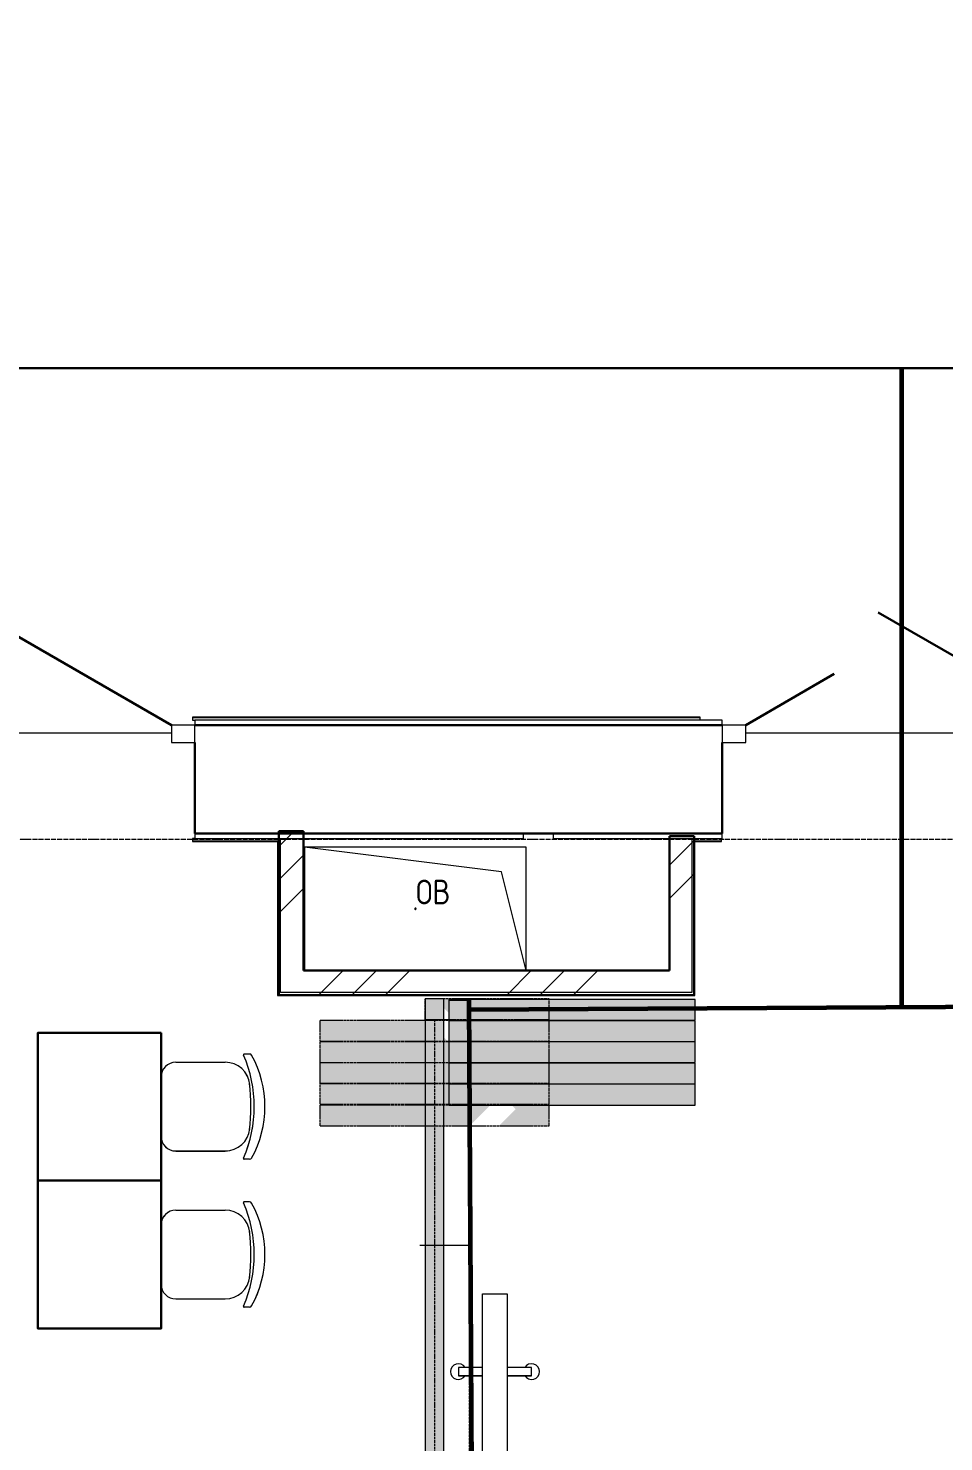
# Model space of a CAD drawing. Header units: millimetres. Extents: x -32 to 417638015, y -35 to 175284279.
# Drawn here: x 1050785 to 1054501, y 57619 to 63354 of the extents above; entities that cross this region are included whole.
import ezdxf

# ---------------------------------------------------------------- set-up
doc = ezdxf.new("R2010")
doc.units = ezdxf.units.MM
for name, pattern in [('ADSK_Линия сетки', [25, 20, -2.5, 0, -2.5]), ('ADSK_Осевая', [14, 10, -2, 0, -2]), ('ADSK_Штриховая_ш3 п1_5', [4.5, 3, -1.5])]:
    doc.linetypes.add(name, pattern=pattern)
for name, color, linetype, lineweight in [('_ЭМ_В полу', 26, 'Кабель в трубе', 60), ('_ЭМ_гофра', 5, 'Continuous', 60), ('_ЭМ_ТХобщее_слой', 7, 'Continuous', 30), ('Аннотация', 7, 'Continuous', 18), ('Двери', 7, 'Continuous', 9), ('Обобщенные модели', 7, 'Continuous', 18), ('Оси', 253, 'Continuous', 9), ('Перекрытие', 7, 'Continuous', 18), ('Стены внутренние', 7, 'Continuous', 18), ('Стены несущие', 7, 'Continuous', 30), ('Стены отделка', 7, 'Continuous', 30), ('Стены штриховка', 7, 'Continuous', 9), ('ТХ', 5, 'Continuous', 0), ('Узлы', 7, 'Continuous', 18), ('ШТРИХОВКА', 252, 'Continuous', 15), ('ЭМ_Лоток 1_2', 162, 'Continuous', 30)]:
    doc.layers.add(name, color=color, linetype=linetype, lineweight=lineweight)
doc.layers.add('Линии', color=7, linetype='Continuous', lineweight=9, true_color=0x00a600)
doc.layers.add('ЭОМ_Лотки рабочие', color=5, linetype='Continuous')
doc.styles.add('GOST Common_4', font='GOST_Common.ttf', dxfattribs={"width": 0.9, "height": 200})
doc.linetypes.add('Cable in the tray', pattern='A,5,[130,ltypeshp.shx,S=1,R=0,X=0,Y=0],1.5,[130,ltypeshp.shx,S=1.5,R=90,X=0,Y=-1],1,[130,ltypeshp.shx,S=1,R=0,X=0.5,Y=0],5', length=12.5)
doc.linetypes.add('Кабель в трубе', pattern='A,8,[133,ltypeshp.shx,S=1,R=0,X=10,Y=1.3],-3,[130,ltypeshp.shx,S=1.5,R=-45,X=-1.5,Y=0],8', length=19)
pattern_1 = [(45, (507.34, 158.9), (-381.661, 381.661), []), (45, (642.3, 158.9), (0, 763.322), []), (45, (372.4, 158.9), (0, 763.322), [])]

# ---------------------------------------------------------------- blocks, each defined once
blk = doc.blocks.new('Стул ученич штабелир №5-7')
at = {"color": 0, "linetype": 'ByBlock', "lineweight": -2}
for p, q in [((-120.1, 0), (120.1, 0)), ((-120.1, 0), (120.1, 0)), ((-179.9, -60), (-179.9, -260.3)), ((-179.9, -60), (-179.9, -260.3)), ((180.1, -60), (180.1, -260.3)), ((180.1, -60), (180.1, -260.3)), ((-213.4, -359), (-213.4, -337.3)), ((-213.4, -359), (-213.4, -337.3)), ((213.6, -359), (213.6, -337.3)), ((213.6, -359), (213.6, -337.3))]:
    blk.add_line(p, q, dxfattribs=at)
for centre, radius, start, end in [((-119.9, -60), 60, 90, 180), ((-119.9, -60), 60, 90, 180), ((120.1, -60), 60, 0, 90), ((120.1, -60), 60, 0, 90), ((-79.9, -260.3), 100, 180, 264.25844), ((-79.9, -260.3), 100, 180, 264.25844), ((80.1, -260.3), 100, 275.74156, 0), ((80.1, -260.3), 100, 275.74156, 0), ((-210.4, -337.3), 3, 63.89783, 180), ((-210.4, -337.3), 3, 63.89783, 180), ((0.1, 142.3), 520.8, 246.31951, 293.68049), ((0.1, 142.3), 520.8, 246.31951, 293.68049), ((210.6, -337.3), 3, 0, 116.10217), ((210.6, -337.3), 3, 0, 116.10217), ((-203.4, -359), 10, 180, 238.06825), ((-203.4, -359), 10, 180, 238.06825), ((0.1, 9), 430.5, 240.99166, 299.00834), ((0.1, 9), 430.5, 240.99166, 299.00834), ((0.1, 435.5), 800.4, 263.24698, 276.75302), ((0.1, 435.5), 800.4, 263.24698, 276.75302), ((203.6, -359), 10, 301.93175, 0), ((203.6, -359), 10, 301.93175, 0)]:
    blk.add_arc(centre, radius, start, end, dxfattribs=at)
blk = doc.blocks.new('ТХ 3 этаж')
at = {"layer": 'Узлы'}
for points in [[(23443.2, 7604.2), (23579.4, 7604.2), (23579.4, 7688.2), (23152.2, 7688.2), (23152.2, 7650.3), (23198.4, 7604.2), (23336.4, 7604.2)], [(23152.2, 2688.6), (23152.2, 7603.2), (23076.6, 7603.2), (23076.6, 2688.6)]]:
    blk.add_hatch(color=8, dxfattribs=at).paths.add_polyline_path(points)
h = blk.add_hatch(color=8, dxfattribs=at)
h.paths.add_polyline_path([(23443.2, 7516.2), (23579.4, 7516.2), (23579.4, 7600.2), (23202.4, 7600.2), (23286.4, 7516.2), (23336.4, 7516.2)])
h.paths.add_polyline_path([(22649.4, 7516.2), (23076.6, 7516.2), (23076.6, 7600.2), (22649.4, 7600.2)])
h.paths.add_polyline_path([(23152.2, 7516.2), (23167.6, 7516.2), (23152.2, 7531.5)])
h = blk.add_hatch(color=8, dxfattribs=at)
h.paths.add_polyline_path([(23372.4, 7430.2), (23579.4, 7430.2), (23579.4, 7514.2), (23288.4, 7514.2), (23336.4, 7466.1)])
h.paths.add_polyline_path([(22649.4, 7430.2), (23076.6, 7430.2), (23076.6, 7514.2), (22649.4, 7514.2)])
h.paths.add_polyline_path([(23152.2, 7430.2), (23253.6, 7430.2), (23169.6, 7514.2), (23152.2, 7514.2)])
h = blk.add_hatch(color=8, dxfattribs=at)
h.paths.add_polyline_path([(23339.6, 7344.2), (23255.6, 7428.2), (23152.2, 7428.2), (23152.2, 7344.2), (23336.4, 7344.2)])
h.paths.add_polyline_path([(23443.2, 7344.2), (23579.4, 7344.2), (23579.4, 7428.2), (23374.4, 7428.2), (23443.2, 7359.4), (23428, 7344.2)])
h.paths.add_polyline_path([(22649.4, 7344.2), (23076.6, 7344.2), (23076.6, 7428.2), (22649.4, 7428.2)])
h = blk.add_hatch(color=8, dxfattribs=at)
h.paths.add_polyline_path([(22726.2, 7260.2), (23076.6, 7260.2), (23076.6, 7344.2), (22649.4, 7344.2), (22649.4, 7260.2)])
h.paths.add_polyline_path([(23344, 7260.2), (23579.4, 7260.2), (23579.4, 7344.2), (23152.2, 7344.2), (23152.2, 7260.2), (23336.4, 7260.2)])
h = blk.add_hatch(color=8, dxfattribs=at)
h.paths.add_polyline_path([(22726.2, 7172.2), (23076.6, 7172.2), (23076.6, 7256.2), (22649.4, 7256.2), (22649.4, 7172.2)])
h.paths.add_polyline_path([(23374.8, 7172.2), (23579.4, 7172.2), (23579.4, 7256.2), (23427.6, 7256.2), (23443.2, 7240.6)])
h.paths.add_polyline_path([(23152.2, 7172.2), (23256, 7172.2), (23340, 7256.2), (23152.2, 7256.2)])
at = {"color": 8}
for points in [[(22003.9, 7550.6), (22003.9, 6950.6), (21503.9, 6950.6), (21503.9, 7550.6)], [(22003.9, 6950.6), (22003.9, 6350.6), (21503.9, 6350.6), (21503.9, 6950.6)]]:
    blk.add_lwpolyline(points, close=True, dxfattribs=at)
at = {"layer": 'Линии', "color": 8, "linetype": 'ADSK_Штриховая_ш3 п1_5'}
for p, q in [((23579.4, 7688.2), (23076.6, 7688.2)), ((23076.6, 7604.2), (23076.6, 7688.2)), ((23579.4, 7604.2), (23579.4, 7688.2)), ((23579.4, 7600.2), (22649.4, 7600.2)), ((22649.4, 7516.2), (22649.4, 7600.2)), ((23076.6, 7604.2), (23579.4, 7604.2)), ((23579.4, 7516.2), (23579.4, 7600.2)), ((22649.4, 7516.2), (23579.4, 7516.2)), ((23579.4, 7514.2), (22649.4, 7514.2)), ((22649.4, 7430.2), (22649.4, 7514.2)), ((23579.4, 7430.2), (23579.4, 7514.2)), ((22649.4, 7430.2), (23579.4, 7430.2)), ((23579.4, 7428.2), (22649.4, 7428.2)), ((22649.4, 7344.2), (22649.4, 7428.2)), ((23579.4, 7344.2), (23579.4, 7428.2)), ((23579.4, 7344.2), (22649.4, 7344.2)), ((22649.4, 7344.2), (23579.4, 7344.2)), ((22649.4, 7260.2), (22649.4, 7344.2)), ((23579.4, 7260.2), (23579.4, 7344.2)), ((22649.4, 7260.2), (23579.4, 7260.2)), ((23579.4, 7256.2), (22649.4, 7256.2)), ((22649.4, 7172.2), (22649.4, 7256.2)), ((23579.4, 7172.2), (23579.4, 7256.2)), ((22649.4, 7172.2), (23579.4, 7172.2))]:
    blk.add_line(p, q, dxfattribs=at)
at = {"layer": 'Линии', "color": 8}
for p, q in [((23076.6, 7603.2), (23076.6, 2688.6)), ((23152.2, 2688.6), (23152.2, 7603.2))]:
    blk.add_line(p, q, dxfattribs=at)
at = {"layer": 'Линии', "color": 8, "linetype": 'ADSK_Осевая', "lineweight": 18}
blk.add_line((23114.4, 7603.2), (23114.4, 2683.2), dxfattribs=at)
at = {"layer": 'ТХ', "color": 8}
blk.add_lwpolyline([(23309.3, 4490.6), (23309.3, 6490.6), (23409.3, 6490.6), (23409.3, 4490.6)], close=True, dxfattribs=at)
at = {"layer": 'ТХ', "color": 8, "linetype": 'Continuous', "lineweight": 5, "ltscale": 100}
for points in [[(23309.3, 6192), (23210.7, 6192), (23210.7, 6159.1), (23309.3, 6159.1)], [(23409.3, 6159.1), (23507.9, 6159.1), (23507.9, 6192), (23409.3, 6192)]]:
    blk.add_lwpolyline(points, dxfattribs=at)
at = {"layer": 'ТХ', "color": 8}
for centre, start, end in [((23210.7, 6175.5), 30.96376, 329.03624), ((23507.9, 6175.5), 210.96376, 149.03624)]:
    blk.add_arc(centre, 32, start, end, dxfattribs=at)
at = {"layer": 'ТХ', "color": 8, "lineweight": 0, "rotation": 90}
for p in [(22003.9, 7250.6), (22003.9, 6650.6)]:
    blk.add_blockref('Стул ученич штабелир №5-7', p, dxfattribs=at)
blk = doc.blocks.new('План 3 этажа')
at = {"layer": 'Стены внутренние', "lineweight": 9}
h = blk.add_hatch(dxfattribs=at)
h.set_pattern_fill('FP_1', color=8, style=0, pattern_type=2)
h.set_pattern_definition(pattern_1)
h.paths.add_polyline_path([(15571.54, 7922.14), (15571.54, 8477.14), (15471.54, 8477.14), (15471.54, 7922.14)])
h = blk.add_hatch(dxfattribs=at)
h.set_pattern_fill('FP_1', color=8, style=0, pattern_type=2)
h.set_pattern_definition(pattern_1)
h.paths.add_polyline_path([(17157.343, 7922.14), (17157.343, 8467.14), (17057.343, 8467.14), (17057.343, 7922.14)])
h = blk.add_hatch(dxfattribs=at)
h.set_pattern_fill('FP_1', color=8, style=0, pattern_type=2)
h.set_pattern_definition(pattern_1)
h.paths.add_polyline_path([(16606.022, 7822.14), (17157.343, 7822.14), (17157.343, 7922.14), (15471.54, 7922.14), (15471.54, 7826.14), (15477.54, 7832.14), (15481.54, 7832.14), (15471.54, 7822.14), (16584.633, 7822.14)])
at = {"layer": 'Узлы'}
for points in [[(16141.343, 2807.133), (16141.343, 7807.133), (16065.696, 7807.133), (16065.696, 2807.133)], [(17159.343, 7719.745), (17161.343, 7719.745), (17161.343, 7803.745), (16161.343, 7803.745), (16161.343, 7719.745), (17157.343, 7719.745)], [(17057.343, 7633.745), (17161.343, 7633.745), (17161.343, 7717.745), (16161.343, 7717.745), (16161.343, 7633.745), (16606.022, 7633.745)], [(17057.343, 7547.745), (17161.343, 7547.745), (17161.343, 7631.745), (16161.343, 7631.745), (16161.343, 7547.745), (16606.022, 7547.745)], [(17057.343, 7461.745), (17161.343, 7461.745), (17161.343, 7545.745), (16161.343, 7545.745), (16161.343, 7461.745), (16606.022, 7461.745)], [(17057.343, 7375.745), (17161.343, 7375.745), (17161.343, 7459.745), (16161.343, 7459.745), (16161.343, 7375.745), (16606.022, 7375.745)]]:
    blk.add_hatch(color=8, dxfattribs=at).paths.add_polyline_path(points)
at = {"layer": 'Двери', "color": 8, "lineweight": 30}
for p, q in [((15035.343, 8917.14), (14242.929, 9374.64)), ((18696.343, 8917.14), (17903.929, 9374.64)), ((17366.343, 8917.14), (17725.743, 9124.64))]:
    blk.add_line(p, q, dxfattribs=at)
at = {"layer": 'Двери', "color": 8}
for p, q in [((15035.343, 8917.14), (15035.343, 8847.14)), ((15130.343, 8917.14), (15035.343, 8917.14)), ((15130.343, 8847.14), (15130.343, 8917.14)), ((17271.343, 8917.14), (17271.343, 8847.14)), ((17366.343, 8917.14), (17271.343, 8917.14)), ((17366.343, 8847.14), (17366.343, 8917.14)), ((15035.343, 8847.14), (15130.343, 8847.14)), ((17271.343, 8847.14), (17366.343, 8847.14))]:
    blk.add_line(p, q, dxfattribs=at)
at = {"layer": 'Линии', "color": 8}
for p, q in [((16141.343, 7807.133), (16065.696, 7807.133)), ((16065.696, 7807.133), (16065.696, 2807.133)), ((16141.343, 2807.133), (16141.343, 7807.133)), ((17161.343, 7803.745), (16161.343, 7803.745)), ((16161.343, 7803.745), (16161.343, 7719.745)), ((16165.685, 7801.698), (16245.685, 7801.698)), ((17161.343, 7719.745), (17161.343, 7803.745)), ((16161.343, 7719.745), (17161.343, 7719.745)), ((17161.343, 7717.745), (16161.343, 7717.745)), ((16161.343, 7717.745), (16161.343, 7633.745)), ((17161.343, 7633.745), (17161.343, 7717.745)), ((16161.343, 7633.745), (17161.343, 7633.745)), ((17161.343, 7631.745), (16161.343, 7631.745)), ((16161.343, 7631.745), (16161.343, 7547.745)), ((17161.343, 7547.745), (17161.343, 7631.745)), ((16161.343, 7547.745), (17161.343, 7547.745)), ((17161.343, 7545.745), (16161.343, 7545.745)), ((16161.343, 7545.745), (16161.343, 7461.745)), ((17161.343, 7461.745), (17161.343, 7545.745)), ((16161.343, 7461.745), (17161.343, 7461.745)), ((17161.343, 7459.745), (16161.343, 7459.745)), ((16161.343, 7459.745), (16161.343, 7375.745)), ((17161.343, 7375.745), (17161.343, 7459.745)), ((16161.343, 7375.745), (17161.343, 7375.745)), ((16043.519, 6807.14), (16243.519, 6807.14))]:
    blk.add_line(p, q, dxfattribs=at)
at = {"layer": 'Линии', "color": 8, "linetype": 'ADSK_Осевая', "lineweight": 18}
blk.add_line((16243.519, 7801.698), (16243.519, 2881.698), dxfattribs=at)
blk.add_line((16243.519, 7801.698), (16243.519, 2881.698), dxfattribs=at)
at = {"layer": 'Обобщенные модели', "color": 8}
for p, q in [((15575.54, 8421.698), (15575.54, 7922.14)), ((16475.54, 8421.698), (15575.54, 8421.698)), ((16375.54, 8321.698), (15575.54, 8421.698)), ((15575.54, 8421.698), (15575.54, 7922.14)), ((16475.54, 8421.698), (15575.54, 8421.698)), ((16475.54, 7922.14), (16475.54, 8421.698)), ((16475.54, 7922.14), (16475.54, 8421.698)), ((16475.43, 7922.14), (16375.54, 8321.698))]:
    blk.add_line(p, q, dxfattribs=at)
for start, end in [(0, 180), (60, 180), (180, 0), (180, 285), (15, 30)]:
    blk.add_arc((16025.54, 8171.698), 2.5, start, end, dxfattribs=at)
at = {"layer": 'Оси', "color": 8, "linetype": 'ADSK_Линия сетки'}
blk.add_line((-10051.774, 8453.902), (56512.196, 8453.902), dxfattribs=at)
at = {"layer": 'Перекрытие', "color": 8}
for p, q in [((13705.343, 8886.544), (15035.343, 8886.544)), ((17366.343, 8886.544), (18696.343, 8886.544))]:
    blk.add_line(p, q, dxfattribs=at)
at = {"layer": 'Стены несущие', "color": 8}
for p, q in [((15130.343, 8917.14), (17271.343, 8917.14)), ((15130.343, 8847.14), (15130.343, 8477.14)), ((17271.343, 8477.14), (17271.343, 8847.14)), ((17271.343, 8477.14), (15130.343, 8477.14)), ((15571.54, 8486.544), (15471.54, 8486.544)), ((15471.54, 8486.544), (15471.54, 7822.14)), ((15571.54, 7922.14), (15571.54, 8486.544)), ((17157.343, 8467.14), (17057.343, 8467.14)), ((17057.343, 8467.14), (17057.343, 7922.14)), ((17157.343, 7822.14), (17157.343, 8467.14)), ((17057.343, 7922.14), (15571.54, 7922.14)), ((15471.54, 7822.14), (17157.343, 7822.14))]:
    blk.add_line(p, q, dxfattribs=at)
at = {"layer": 'Стены отделка', "color": 8, "lineweight": 9}
for p, q in [((17181.343, 8949.14), (15120.343, 8949.14)), ((15120.343, 8949.14), (15120.343, 8937.14)), ((17181.343, 8937.14), (17181.343, 8949.14)), ((15120.343, 8937.14), (15130.343, 8937.14)), ((15130.343, 8937.14), (15130.343, 8917.14)), ((17271.343, 8937.14), (17181.343, 8937.14)), ((17271.343, 8917.14), (17271.343, 8937.14)), ((15130.343, 8457.14), (15120.343, 8457.14)), ((15120.343, 8457.14), (15120.343, 8445.14)), ((15120.343, 8445.14), (15465.54, 8445.14)), ((15130.343, 8477.14), (15130.343, 8457.14)), ((15465.54, 8445.14), (15465.54, 7822.14)), ((15477.54, 8457.14), (16464.633, 8457.14)), ((15477.54, 7832.14), (15477.54, 8457.14)), ((16464.633, 8457.14), (16464.633, 8477.14)), ((16584.633, 8477.14), (16584.633, 8457.14)), ((16584.633, 8457.14), (17271.343, 8457.14)), ((17147.343, 8457.14), (17147.343, 7832.14)), ((17159.343, 8445.14), (17267.343, 8445.14)), ((17159.343, 7822.14), (17159.343, 8445.14)), ((17267.343, 8445.14), (17267.343, 8457.14)), ((17271.343, 8457.14), (17271.343, 8477.14)), ((15467.54, 7820.14), (17157.343, 7820.14)), ((17147.343, 7832.14), (15477.54, 7832.14))]:
    blk.add_line(p, q, dxfattribs=at)
at = {"layer": 'Стены штриховка', "color": 8}
for p, q in [((17181.343, 8947.14), (15120.343, 8947.14)), ((17181.343, 8937.14), (15130.343, 8937.14)), ((15120.343, 8447.14), (15467.54, 8447.14)), ((15130.343, 8457.14), (15477.54, 8457.14)), ((15467.54, 8447.14), (15467.54, 7820.14)), ((17157.343, 8447.14), (17267.343, 8447.14)), ((15465.54, 7822.14), (17159.343, 7822.14)), ((15465.54, 7822.14), (15465.54, 7820.14)), ((15465.54, 7820.14), (15467.54, 7820.14)), ((17157.343, 7820.14), (17157.343, 7822.14)), ((17157.343, 7820.14), (17159.343, 7820.14)), ((17159.343, 7820.14), (17159.343, 7822.14))]:
    blk.add_line(p, q, dxfattribs=at)
at = {"layer": 'ЭОМ_Лотки рабочие'}
blk.add_blockref('ТХ 3 этаж', (-7010.895, 118.542), dxfattribs=at)
at = {"layer": 'Аннотация', "color": 8, "lineweight": 9, "insert": (16027.79, 8290.002), "char_height": 100, "width": 156.348, "attachment_point": 1, "line_spacing_factor": 1.022766, "style": 'GOST Common_4'}
blk.add_mtext('\\pxt3.6,7.2,10.8,14.4,18,21.6,25.2,28.8,32.4,36,39.6,43.2,46.8,50.4,54,57.6,61.2,64.8,68.4,72,75.6,79.2,82.8,86.4,90,93.6,97.2,100.8,104.4,108,111.6,115.2;{ОВ}', dxfattribs=at)
blk = doc.blocks.new('_ЭМ_ТХ2_3 этаж_нов')
at = {"layer": 'Узлы'}
for points in [[(22425.4, 7568.8), (22561.6, 7568.8), (22561.6, 7652.8), (22134.4, 7652.8), (22134.4, 7615), (22180.6, 7568.8), (22318.6, 7568.8)], [(22134.4, 2653.2), (22134.4, 7567.8), (22058.8, 7567.8), (22058.8, 2653.2)]]:
    blk.add_hatch(color=8, dxfattribs=at).paths.add_polyline_path(points)
h = blk.add_hatch(color=8, dxfattribs=at)
h.paths.add_polyline_path([(22425.4, 7480.8), (22561.6, 7480.8), (22561.6, 7564.8), (22184.6, 7564.8), (22268.6, 7480.8), (22318.6, 7480.8)])
h.paths.add_polyline_path([(21631.6, 7480.8), (22058.8, 7480.8), (22058.8, 7564.8), (21631.6, 7564.8)])
h.paths.add_polyline_path([(22134.4, 7480.8), (22149.8, 7480.8), (22134.4, 7496.2)])
h = blk.add_hatch(color=8, dxfattribs=at)
h.paths.add_polyline_path([(22354.6, 7394.8), (22561.6, 7394.8), (22561.6, 7478.8), (22270.6, 7478.8), (22318.6, 7430.8)])
h.paths.add_polyline_path([(21631.6, 7394.8), (22058.8, 7394.8), (22058.8, 7478.8), (21631.6, 7478.8)])
h.paths.add_polyline_path([(22134.4, 7394.8), (22235.8, 7394.8), (22151.8, 7478.8), (22134.4, 7478.8)])
h = blk.add_hatch(color=8, dxfattribs=at)
h.paths.add_polyline_path([(22321.8, 7308.8), (22237.8, 7392.8), (22134.4, 7392.8), (22134.4, 7308.8), (22318.6, 7308.8)])
h.paths.add_polyline_path([(22425.4, 7308.8), (22561.6, 7308.8), (22561.6, 7392.8), (22356.6, 7392.8), (22425.4, 7324), (22410.2, 7308.8)])
h.paths.add_polyline_path([(21631.6, 7308.8), (22058.8, 7308.8), (22058.8, 7392.8), (21631.6, 7392.8)])
h = blk.add_hatch(color=8, dxfattribs=at)
h.paths.add_polyline_path([(21708.4, 7224.8), (22058.8, 7224.8), (22058.8, 7308.8), (21631.6, 7308.8), (21631.6, 7224.8)])
h.paths.add_polyline_path([(22326.2, 7224.8), (22561.6, 7224.8), (22561.6, 7308.8), (22134.4, 7308.8), (22134.4, 7224.8), (22318.6, 7224.8)])
h = blk.add_hatch(color=8, dxfattribs=at)
h.paths.add_polyline_path([(21708.4, 7136.8), (22058.8, 7136.8), (22058.8, 7220.8), (21631.6, 7220.8), (21631.6, 7136.8)])
h.paths.add_polyline_path([(22357, 7136.8), (22561.6, 7136.8), (22561.6, 7220.8), (22409.8, 7220.8), (22425.4, 7205.2)])
h.paths.add_polyline_path([(22134.4, 7136.8), (22238.2, 7136.8), (22322.2, 7220.8), (22134.4, 7220.8)])
at = {"color": 8}
for points in [[(20986.1, 7515.2), (20986.1, 6915.2), (20486.1, 6915.2), (20486.1, 7515.2)], [(20986.1, 6915.2), (20986.1, 6315.2), (20486.1, 6315.2), (20486.1, 6915.2)]]:
    blk.add_lwpolyline(points, close=True, dxfattribs=at)
at = {"layer": 'Линии', "color": 8, "linetype": 'ADSK_Штриховая_ш3 п1_5'}
for p, q in [((22561.6, 7652.8), (22058.8, 7652.8)), ((22058.8, 7568.8), (22058.8, 7652.8)), ((22561.6, 7568.8), (22561.6, 7652.8)), ((22561.6, 7564.8), (21631.6, 7564.8)), ((21631.6, 7480.8), (21631.6, 7564.8)), ((22058.8, 7568.8), (22561.6, 7568.8)), ((22561.6, 7480.8), (22561.6, 7564.8)), ((21631.6, 7480.8), (22561.6, 7480.8)), ((22561.6, 7478.8), (21631.6, 7478.8)), ((21631.6, 7394.8), (21631.6, 7478.8)), ((22561.6, 7394.8), (22561.6, 7478.8)), ((21631.6, 7394.8), (22561.6, 7394.8)), ((22561.6, 7392.8), (21631.6, 7392.8)), ((21631.6, 7308.8), (21631.6, 7392.8)), ((22561.6, 7308.8), (22561.6, 7392.8)), ((22561.6, 7308.8), (21631.6, 7308.8)), ((21631.6, 7308.8), (22561.6, 7308.8)), ((21631.6, 7224.8), (21631.6, 7308.8)), ((22561.6, 7224.8), (22561.6, 7308.8)), ((21631.6, 7224.8), (22561.6, 7224.8)), ((22561.6, 7220.8), (21631.6, 7220.8)), ((21631.6, 7136.8), (21631.6, 7220.8)), ((22561.6, 7136.8), (22561.6, 7220.8)), ((21631.6, 7136.8), (22561.6, 7136.8))]:
    blk.add_line(p, q, dxfattribs=at)
at = {"layer": 'Линии', "color": 8}
for p, q in [((22058.8, 7567.8), (22058.8, 2653.2)), ((22134.4, 2653.2), (22134.4, 7567.8))]:
    blk.add_line(p, q, dxfattribs=at)
at = {"layer": 'Линии', "color": 8, "linetype": 'ADSK_Осевая', "lineweight": 18}
blk.add_line((22096.6, 7567.8), (22096.6, 2647.8), dxfattribs=at)
at = {"layer": 'ТХ', "color": 8}
blk.add_lwpolyline([(22291.5, 4455.2), (22291.5, 6455.2), (22391.5, 6455.2), (22391.5, 4455.2)], close=True, dxfattribs=at)
at = {"layer": 'ТХ', "color": 8, "linetype": 'Continuous', "lineweight": 5, "ltscale": 100}
for points in [[(22291.5, 6156.6), (22192.8, 6156.6), (22192.8, 6123.7), (22291.5, 6123.7)], [(22391.5, 6123.7), (22490.1, 6123.7), (22490.1, 6156.6), (22391.5, 6156.6)]]:
    blk.add_lwpolyline(points, dxfattribs=at)
at = {"layer": 'ТХ', "color": 8}
for centre, start, end in [((22192.8, 6140.2), 30.96376, 329.03624), ((22490.1, 6140.2), 210.96376, 149.03624)]:
    blk.add_arc(centre, 32, start, end, dxfattribs=at)
at = {"layer": 'ТХ', "color": 8, "lineweight": 0, "rotation": 90}
for p in [(20986.1, 7215.2), (20986.1, 6615.2)]:
    blk.add_blockref('Стул ученич штабелир №5-7', p, dxfattribs=at)

msp = doc.modelspace()

# ---------------------------------------------------------------- linework, layer by layer
at = {"layer": '_ЭМ_В полу', "ltscale": 25}
msp.add_lwpolyline([(1052597.2, 55348.9), (1052574.4, 59411)], dxfattribs=at)
at = {"layer": '_ЭМ_гофра', "linetype": 'ByBlock'}
for points in [[(1054331.6, 59381.7), (1054331.6, 61974.4)], [(1059583.6, 59411), (1052574.7, 59371.8)]]:
    msp.add_lwpolyline(points, dxfattribs=at)
at = {"layer": 'ЭМ_Лоток 1_2', "linetype": 'Cable in the tray', "ltscale": 50}
msp.add_lwpolyline([(1037602.6, 88265.4), (1037642.3, 61974.4), (1084982.2, 61974.4)], dxfattribs=at)

# ---------------------------------------------------------------- block references
at = {"layer": '_ЭМ_ТХобщее_слой', "lineweight": 50}
msp.add_blockref('_ЭМ_ТХ2_3 этаж_нов', (1030337.8, 51763.2), dxfattribs=at)
at = {"layer": 'ШТРИХОВКА'}
msp.add_blockref('План 3 этажа', (1036330.9, 51609.3), dxfattribs=at)

doc.saveas('drawing.dxf')
